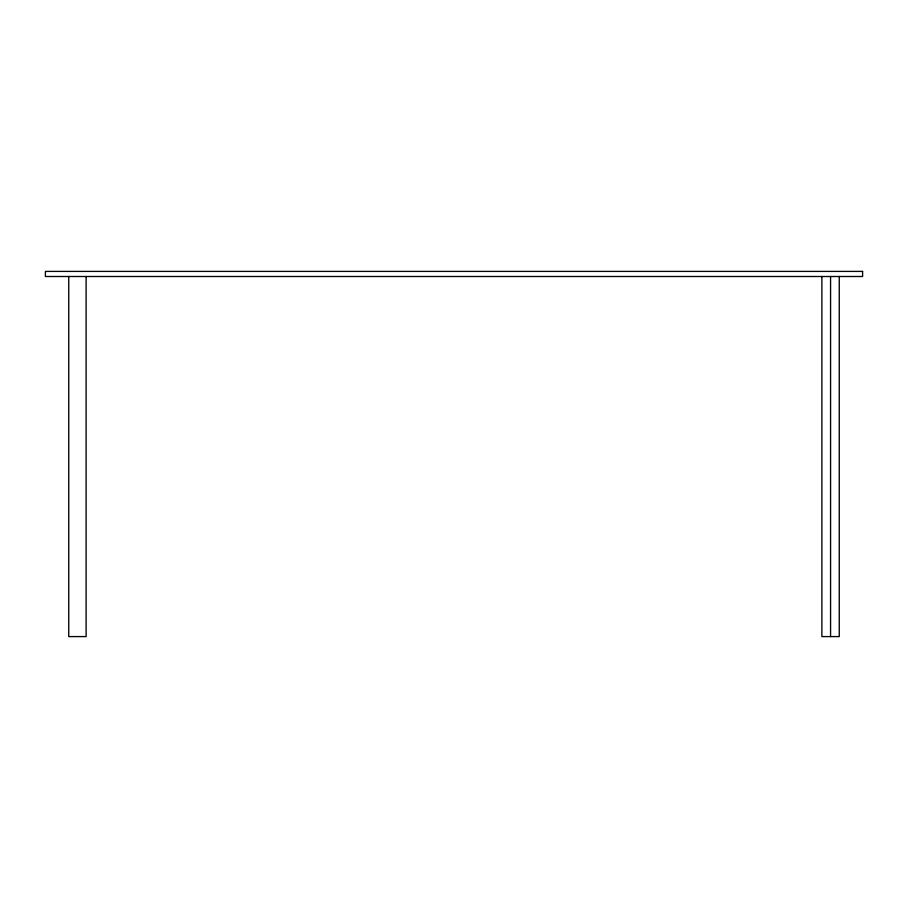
<?xml version="1.0" encoding="UTF-8"?>
<svg xmlns="http://www.w3.org/2000/svg" width="908" height="908" viewBox="0 0 908 908"><rect width="100%" height="100%" fill="white"/><g stroke="black" fill="none" stroke-linecap="round" stroke-linejoin="round"><path stroke-width="1.36" d="M839.253 276.509L839.253 636.587L821.888 636.587L821.888 276.509M830.57 276.509L830.57 636.587M86.112 276.509L86.112 636.587L68.747 636.599L68.747 276.509M862.6 271.401L45.4 271.401L45.4 276.509L862.6 276.509L862.6 271.401"/></g></svg>
